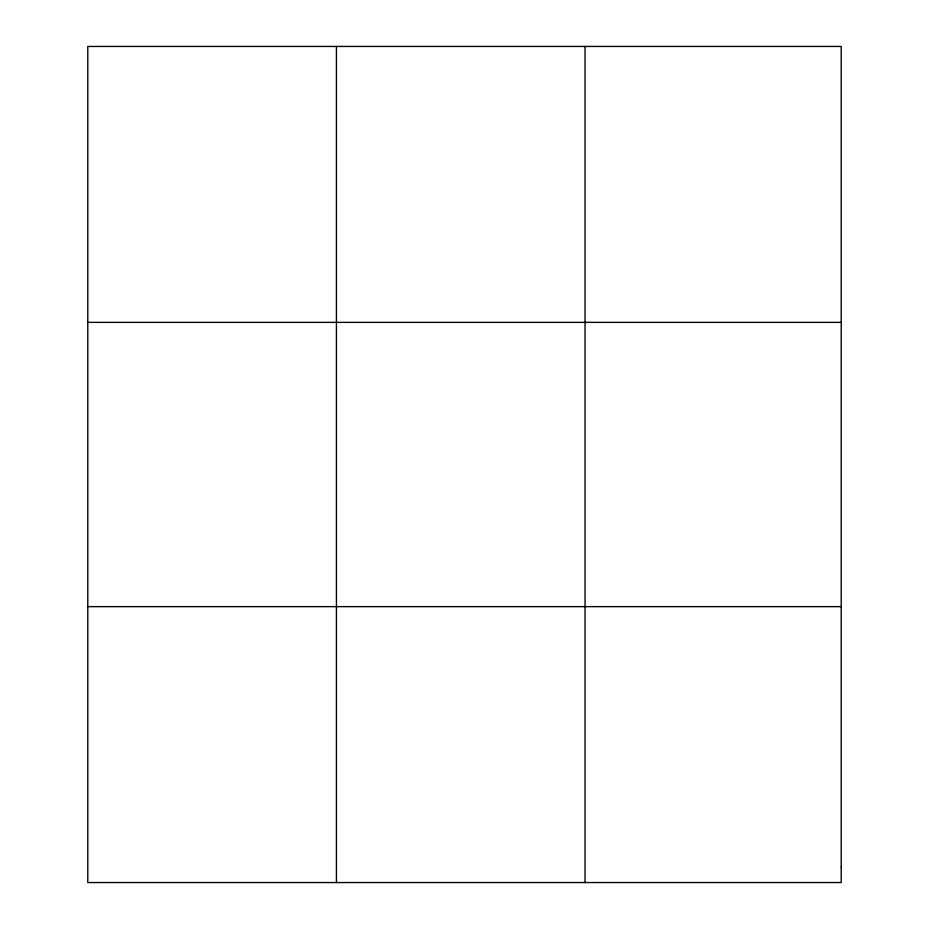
<?xml version="1.0" encoding="UTF-8"?>
<svg xmlns="http://www.w3.org/2000/svg" width="929" height="929" viewBox="0 0 929 929"><rect width="100%" height="100%" fill="white"/><g stroke="black" fill="none" stroke-linecap="round" stroke-linejoin="round"><path stroke-width="1.39" d="M585.049 46.45L585.049 882.55M87.79 322.363L841.209 322.363M87.79 606.637L841.209 606.637M336.426 46.45L336.426 882.55M841.209 867.221L841.209 882.55L87.79 882.55L87.79 46.45L841.209 46.45L841.209 867.221"/></g></svg>
